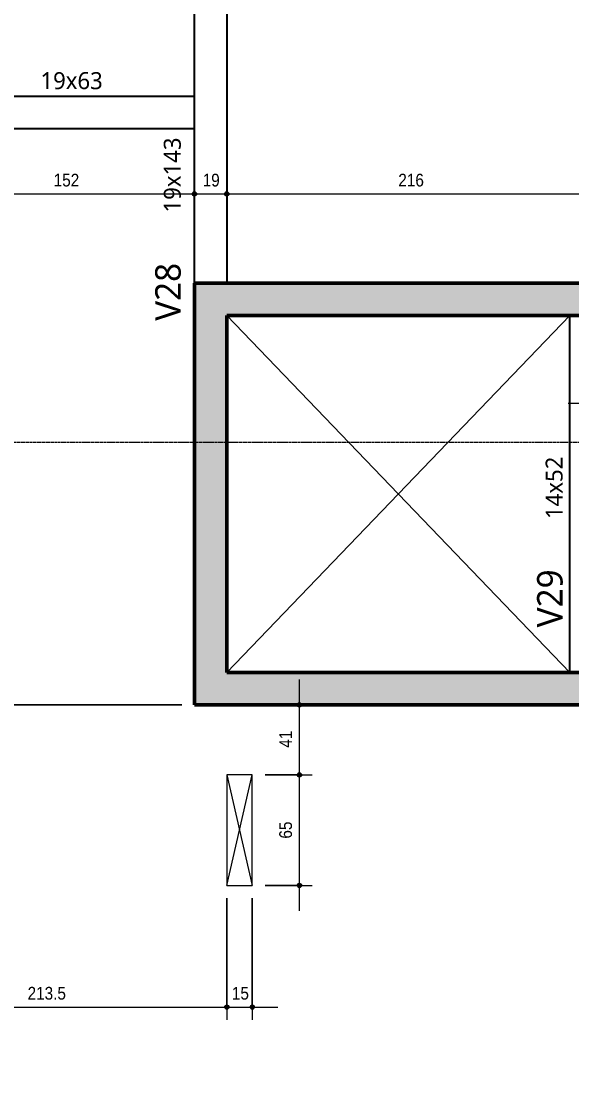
# Model space of a CAD drawing. Header units: centimetres. Extents: x -1475 to 26035, y -1239 to 84208.
# Drawn here: x 4458 to 4783, y -451 to 168 of the extents above; entities that cross this region are included whole.
import ezdxf

# ---------------------------------------------------------------- set-up
doc = ezdxf.new("R2010")
doc.units = ezdxf.units.CM
doc.linetypes.add('Centro de 6 mm', pattern=[1.32, 0.6, -0.24, 0.24, -0.24])
for name, color, linetype, lineweight in [('A-ANNO-DIMS', 7, 'Continuous', 9), ('A-ANNO-DIMS-50', 7, 'Continuous', 9), ('A-FLOR', 7, 'Continuous', 9), ('G-ANNO-SYMB', 7, 'Continuous', 9), ('S-BEAM', 7, 'Continuous', 9), ('S-BEAM-IDEN', 7, 'Continuous', 9), ('S-COLS', 7, 'Continuous', 9)]:
    doc.layers.add(name, color=color, linetype=linetype, lineweight=lineweight)
doc.styles.add('Fira Sans', font='', dxfattribs={"width": 0.9, "height": 7.5})
doc.styles.add('Gadugi', font='gadugi.ttf', dxfattribs={"height": 15})
doc.styles.add('Gadugi_1', font='gadugi.ttf', dxfattribs={"height": 10})
doc.styles.get('Fira Sans').set_extended_font_data('Fira Sans')
doc.dimstyles.new('PED_R80_1_5mm_ACIMA_As_ESQ__R00', dxfattribs={"dimscale": 30.48, "dimtxt": 10.229846, "dimasz": 0.328084, "dimexe": 0.246063, "dimexo": 0.246063, "dimgap": 0.049213, "dimtad": 1, "dimdec": 1, "dimrnd": 0.5, "dimdsep": 46, "dimtxsty": 'Fira Sans', "dimblk1": 'DOTSMALL', "dimblk2": 'DOTSMALL', "dimsah": 1, "dimcen": 0.09, "dimdle": 0.492126, "dimazin": 0, "dimtfac": 1, "dimtdec": 4, "dimtix": 1, "dimtmove": 0, "dimatfit": 3, "dimfxl": 1, "dimtvp": 1, "dimtolj": 1, "dimtzin": 0, "dimarcsym": 2})

# ---------------------------------------------------------------- blocks, each defined once
blk = doc.blocks.new('DIMBLOCK36-PL200 - FORMA DO DUPLEX INFERIOR')
at = {"layer": 'A-ANNO-DIMS-50', "true_color": 0x000032}
h = blk.add_hatch(color=178, dxfattribs=at)
edge = h.paths.add_edge_path(flags=0)
edge.add_arc((4443.61, -234.25), 1.25, 0, 360)
h = blk.add_hatch(color=178, dxfattribs=at)
edge = h.paths.add_edge_path(flags=0)
edge.add_arc((4443.61, -685.75), 1.25, 0, 360)
at = {"layer": 'A-ANNO-DIMS-50', "color": 178, "true_color": 0x000032}
for p, q in [((4552.83, -234.25), (4436.11, -234.25)), ((4443.61, -685.75), (4443.61, -234.25)), ((4443.61, -234.25), (4552.83, -234.25)), ((4469.33, -685.75), (4436.11, -685.75)), ((4443.61, -685.75), (4469.33, -685.75))]:
    blk.add_line(p, q, dxfattribs=at)
for centre in [(4443.61, -234.25), (4443.61, -685.75)]:
    blk.add_circle(centre, 1.25, dxfattribs=at)
at = {"layer": 'A-ANNO-DIMS-50', "color": 0, "insert": (4431.73, -470.69), "char_height": 7.5, "width": 25.6533, "attachment_point": 1, "rotation": 90, "line_spacing_factor": 1.049215, "style": 'Fira Sans'}
blk.add_mtext('451.5', dxfattribs=at)
blk = doc.blocks.new('_DotSmall')
at = {"color": 0, "linetype": 'ByBlock', "const_width": 0.5}
blk.add_lwpolyline([(-0.0625, 0, 1), (0.0625, 0, 1)], format="xyb", close=True, dxfattribs=at)
blk = doc.blocks.new('DIMBLOCK37-PL200 - FORMA DO DUPLEX INFERIOR')
at = {"layer": 'A-ANNO-DIMS-50', "true_color": 0x000032}
h = blk.add_hatch(color=178, dxfattribs=at)
edge = h.paths.add_edge_path(flags=0)
edge.add_arc((4443.61, -124.25), 1.25, 0, 360)
h = blk.add_hatch(color=178, dxfattribs=at)
edge = h.paths.add_edge_path(flags=0)
edge.add_arc((4443.61, -234.25), 1.25, 0, 360)
at = {"layer": 'A-ANNO-DIMS-50', "color": 178, "true_color": 0x000032}
for p, q in [((4415.83, -124.25), (4451.11, -124.25)), ((4443.61, -124.25), (4415.83, -124.25)), ((4443.61, -234.25), (4443.61, -124.25)), ((4552.83, -234.25), (4436.11, -234.25)), ((4443.61, -234.25), (4552.83, -234.25))]:
    blk.add_line(p, q, dxfattribs=at)
for centre in [(4443.61, -124.25), (4443.61, -234.25)]:
    blk.add_circle(centre, 1.25, dxfattribs=at)
at = {"layer": 'A-ANNO-DIMS-50', "color": 0, "insert": (4431.73, -186.14), "char_height": 7.5, "width": 16.5251, "attachment_point": 1, "rotation": 90, "line_spacing_factor": 1.049215, "style": 'Fira Sans'}
blk.add_mtext('110', dxfattribs=at)
blk = doc.blocks.new('DIMBLOCK120-PL200 - FORMA DO DUPLEX INFERIOR')
at = {"layer": 'A-ANNO-DIMS-50', "true_color": 0x000032}
h = blk.add_hatch(color=178, dxfattribs=at)
edge = h.paths.add_edge_path(flags=0)
edge.add_arc((4408.33, 66.3), 1.25, 0, 360)
h = blk.add_hatch(color=178, dxfattribs=at)
edge = h.paths.add_edge_path(flags=0)
edge.add_arc((4560.33, 66.3), 1.25, 0, 360)
at = {"layer": 'A-ANNO-DIMS-50', "color": 178, "true_color": 0x000032}
for p, q in [((4408.33, 60.56), (4408.33, 73.8)), ((4560.33, 60.56), (4560.33, 73.8)), ((4408.33, 66.3), (4560.33, 66.3)), ((4408.33, 66.3), (4408.33, 60.56)), ((4560.33, 66.3), (4560.33, 60.56))]:
    blk.add_line(p, q, dxfattribs=at)
for centre in [(4408.33, 66.3), (4560.33, 66.3)]:
    blk.add_circle(centre, 1.25, dxfattribs=at)
at = {"layer": 'A-ANNO-DIMS-50', "color": 0, "insert": (4477.44, 78.18), "char_height": 7.5, "width": 16.5251, "attachment_point": 1, "line_spacing_factor": 1.049215, "style": 'Fira Sans'}
blk.add_mtext('152', dxfattribs=at)
blk = doc.blocks.new('DIMBLOCK121-PL200 - FORMA DO DUPLEX INFERIOR')
at = {"layer": 'A-ANNO-DIMS-50', "true_color": 0x000032}
h = blk.add_hatch(color=178, dxfattribs=at)
edge = h.paths.add_edge_path(flags=0)
edge.add_arc((4560.33, 66.3), 1.25, 0, 360)
h = blk.add_hatch(color=178, dxfattribs=at)
edge = h.paths.add_edge_path(flags=0)
edge.add_arc((4579.33, 66.3), 1.25, 0, 360)
at = {"layer": 'A-ANNO-DIMS-50', "color": 178, "true_color": 0x000032}
for p, q in [((4560.33, 60.56), (4560.33, 73.8)), ((4579.33, 60.56), (4579.33, 73.8)), ((4560.33, 66.3), (4579.33, 66.3)), ((4560.33, 66.3), (4560.33, 60.56)), ((4579.33, 66.3), (4579.33, 60.56))]:
    blk.add_line(p, q, dxfattribs=at)
for centre in [(4560.33, 66.3), (4579.33, 66.3)]:
    blk.add_circle(centre, 1.25, dxfattribs=at)
at = {"layer": 'A-ANNO-DIMS-50', "color": 0, "insert": (4565.17, 78.18), "char_height": 7.5, "width": 11.1741, "attachment_point": 1, "line_spacing_factor": 1.049215, "style": 'Fira Sans'}
blk.add_mtext('19', dxfattribs=at)
blk = doc.blocks.new('DIMBLOCK122-PL200 - FORMA DO DUPLEX INFERIOR')
at = {"layer": 'A-ANNO-DIMS-50', "true_color": 0x000032}
h = blk.add_hatch(color=178, dxfattribs=at)
edge = h.paths.add_edge_path(flags=0)
edge.add_arc((4579.33, 66.3), 1.25, 0, 360)
h = blk.add_hatch(color=178, dxfattribs=at)
edge = h.paths.add_edge_path(flags=0)
edge.add_arc((4795.33, 66.3), 1.25, 0, 360)
at = {"layer": 'A-ANNO-DIMS-50', "color": 178, "true_color": 0x000032}
for p, q in [((4579.33, 60.56), (4579.33, 73.8)), ((4795.33, 21.25), (4795.33, 73.8)), ((4579.33, 66.3), (4795.33, 66.3)), ((4579.33, 66.3), (4579.33, 60.56)), ((4795.33, 66.3), (4795.33, 21.25))]:
    blk.add_line(p, q, dxfattribs=at)
for centre in [(4579.33, 66.3), (4795.33, 66.3)]:
    blk.add_circle(centre, 1.25, dxfattribs=at)
at = {"layer": 'A-ANNO-DIMS-50', "color": 0, "insert": (4680.31, 78.18), "char_height": 7.5, "width": 16.8399, "attachment_point": 1, "line_spacing_factor": 1.049215, "style": 'Fira Sans'}
blk.add_mtext('216', dxfattribs=at)
blk = doc.blocks.new('DIMBLOCK192-PL200 - FORMA DO DUPLEX INFERIOR')
at = {"layer": 'A-ANNO-DIMS-50', "true_color": 0x000032}
h = blk.add_hatch(color=178, dxfattribs=at)
edge = h.paths.add_edge_path(flags=0)
edge.add_arc((4795.33, -56.84), 1.25, 0, 360)
h = blk.add_hatch(color=178, dxfattribs=at)
edge = h.paths.add_edge_path(flags=0)
edge.add_arc((4815.38, -56.84), 1.25, 0, 360)
at = {"layer": 'A-ANNO-DIMS-50', "color": 178, "true_color": 0x000032}
for p, q in [((4815.38, -32.7), (4815.38, -64.34)), ((4815.38, -56.84), (4815.38, -32.7)), ((4795.33, -62.57), (4795.33, -49.34)), ((4780.33, -56.84), (4830.38, -56.84)), ((4795.33, -56.84), (4795.33, -62.57))]:
    blk.add_line(p, q, dxfattribs=at)
for centre in [(4795.33, -56.84), (4815.38, -56.84)]:
    blk.add_circle(centre, 1.25, dxfattribs=at)
at = {"layer": 'A-ANNO-DIMS-50', "color": 0, "insert": (4800.31, -44.95), "char_height": 7.5, "width": 12.1184, "attachment_point": 1, "line_spacing_factor": 1.049215, "style": 'Fira Sans'}
blk.add_mtext('20', dxfattribs=at)
blk = doc.blocks.new('DIMBLOCK195-PL200 - FORMA DO DUPLEX INFERIOR')
at = {"layer": 'A-ANNO-DIMS-50', "true_color": 0x000032}
h = blk.add_hatch(color=178, dxfattribs=at)
edge = h.paths.add_edge_path(flags=0)
edge.add_arc((4622.12, -275.48), 1.25, 0, 360)
h = blk.add_hatch(color=178, dxfattribs=at)
edge = h.paths.add_edge_path(flags=0)
edge.add_arc((4622.12, -340.48), 1.25, 0, 360)
at = {"layer": 'A-ANNO-DIMS-50', "color": 178, "true_color": 0x000032}
for p, q in [((4601.88, -275.48), (4629.62, -275.48)), ((4622.12, -275.48), (4601.88, -275.48)), ((4622.12, -355.48), (4622.12, -275.48)), ((4601.88, -340.48), (4629.62, -340.48)), ((4622.12, -340.48), (4601.88, -340.48))]:
    blk.add_line(p, q, dxfattribs=at)
for centre in [(4622.12, -275.48), (4622.12, -340.48)]:
    blk.add_circle(centre, 1.25, dxfattribs=at)
at = {"layer": 'A-ANNO-DIMS-50', "color": 0, "insert": (4610.23, -312.96), "char_height": 7.5, "width": 11.9611, "attachment_point": 1, "rotation": 90, "line_spacing_factor": 1.049215, "style": 'Fira Sans'}
blk.add_mtext('65', dxfattribs=at)
blk = doc.blocks.new('DIMBLOCK196-PL200 - FORMA DO DUPLEX INFERIOR')
at = {"layer": 'A-ANNO-DIMS-50', "true_color": 0x000032}
h = blk.add_hatch(color=178, dxfattribs=at)
edge = h.paths.add_edge_path(flags=0)
edge.add_arc((4622.12, -234.25), 1.25, 0, 360)
h = blk.add_hatch(color=178, dxfattribs=at)
edge = h.paths.add_edge_path(flags=0)
edge.add_arc((4622.12, -275.48), 1.25, 0, 360)
at = {"layer": 'A-ANNO-DIMS-50', "color": 178, "true_color": 0x000032}
for p, q in [((4622.12, -275.48), (4622.12, -219.25)), ((4627.85, -234.25), (4614.62, -234.25)), ((4622.12, -234.25), (4627.85, -234.25)), ((4601.88, -275.48), (4629.62, -275.48)), ((4622.12, -275.48), (4601.88, -275.48))]:
    blk.add_line(p, q, dxfattribs=at)
for centre in [(4622.12, -234.25), (4622.12, -275.48)]:
    blk.add_circle(centre, 1.25, dxfattribs=at)
at = {"layer": 'A-ANNO-DIMS-50', "color": 0, "insert": (4610.23, -259.52), "char_height": 7.5, "width": 11.1741, "attachment_point": 1, "rotation": 90, "line_spacing_factor": 1.049215, "style": 'Fira Sans'}
blk.add_mtext('41', dxfattribs=at)
blk = doc.blocks.new('DIMBLOCK204-PL200 - FORMA DO DUPLEX INFERIOR')
at = {"layer": 'A-ANNO-DIMS-50', "true_color": 0x000032}
h = blk.add_hatch(color=178, dxfattribs=at)
edge = h.paths.add_edge_path(flags=0)
edge.add_arc((4365.77, -412.03), 1.25, 0, 360)
h = blk.add_hatch(color=178, dxfattribs=at)
edge = h.paths.add_edge_path(flags=0)
edge.add_arc((4579.38, -412.03), 1.25, 0, 360)
at = {"layer": 'A-ANNO-DIMS-50', "color": 178, "true_color": 0x000032}
for p, q in [((4579.38, -347.98), (4579.38, -419.53)), ((4579.38, -412.03), (4579.38, -347.98)), ((4365.77, -377.75), (4365.77, -419.53)), ((4365.77, -412.03), (4365.77, -377.75)), ((4365.77, -412.03), (4579.38, -412.03))]:
    blk.add_line(p, q, dxfattribs=at)
for centre in [(4365.77, -412.03), (4579.38, -412.03)]:
    blk.add_circle(centre, 1.25, dxfattribs=at)
at = {"layer": 'A-ANNO-DIMS-50', "color": 0, "insert": (4462.09, -400.15), "char_height": 7.5, "width": 25.1812, "attachment_point": 1, "line_spacing_factor": 1.049215, "style": 'Fira Sans'}
blk.add_mtext('213.5', dxfattribs=at)
blk = doc.blocks.new('DIMBLOCK205-PL200 - FORMA DO DUPLEX INFERIOR')
at = {"layer": 'A-ANNO-DIMS-50', "true_color": 0x000032}
h = blk.add_hatch(color=178, dxfattribs=at)
edge = h.paths.add_edge_path(flags=0)
edge.add_arc((4579.38, -412.03), 1.25, 0, 360)
h = blk.add_hatch(color=178, dxfattribs=at)
edge = h.paths.add_edge_path(flags=0)
edge.add_arc((4594.38, -412.03), 1.25, 0, 360)
at = {"layer": 'A-ANNO-DIMS-50', "color": 178, "true_color": 0x000032}
for p, q in [((4579.38, -347.98), (4579.38, -419.53)), ((4579.38, -412.03), (4579.38, -347.98)), ((4594.38, -347.98), (4594.38, -419.53)), ((4594.38, -412.03), (4594.38, -347.98)), ((4579.38, -412.03), (4609.38, -412.03))]:
    blk.add_line(p, q, dxfattribs=at)
for centre in [(4579.38, -412.03), (4594.38, -412.03)]:
    blk.add_circle(centre, 1.25, dxfattribs=at)
at = {"layer": 'A-ANNO-DIMS-50', "color": 0, "insert": (4582.36, -400.15), "char_height": 7.5, "width": 10.8594, "attachment_point": 1, "line_spacing_factor": 1.049215, "style": 'Fira Sans'}
blk.add_mtext('15', dxfattribs=at)

msp = doc.modelspace()

# ---------------------------------------------------------------- hatches: boundary and pattern name
at = {"layer": 'S-COLS', "true_color": 0x808080}
msp.add_hatch(color=8, dxfattribs=at).paths.add_polyline_path([(4795.33, -234.25), (4795.33, -215.25), (4579.33, -215.25), (4579.33, -5.25), (4795.33, -5.25), (4795.33, 13.75), (4560.33, 13.75), (4560.33, -234.25), (4707.83, -234.25)], flags=0)

# ---------------------------------------------------------------- linework, layer by layer
at = {"lineweight": 18}
for p, q in [((4781.33, -5.25), (4579.33, -215.25)), ((4579.33, -5.25), (4781.33, -215.25)), ((4579.39, -340.46), (4594.38, -275.5)), ((4579.39, -275.5), (4594.38, -340.46))]:
    msp.add_line(p, q, dxfattribs=at)
at = {"layer": 'A-FLOR', "lineweight": 18}
for p, q in [((4594.38, -275.48), (4579.38, -275.48)), ((4579.38, -275.48), (4579.38, -340.48)), ((4594.38, -340.48), (4594.38, -275.48)), ((4579.38, -340.48), (4594.38, -340.48))]:
    msp.add_line(p, q, dxfattribs=at)
at = {"layer": 'G-ANNO-SYMB', "linetype": 'Centro de 6 mm'}
msp.add_line((2514.17, -79.8), (6018.19, -79.8), dxfattribs=at)
at = {"layer": 'S-BEAM', "lineweight": 25}
for p, q in [((4560.33, 13.75), (4560.33, 390.25)), ((4579.33, 390.25), (4579.33, 13.75)), ((4408.33, 123.75), (4560.33, 123.75)), ((4408.33, 104.75), (4560.33, 104.75)), ((4579.33, 13.75), (4560.33, 13.75)), ((4781.33, -215.25), (4781.33, -5.25))]:
    msp.add_line(p, q, dxfattribs=at)
at = {"layer": 'S-COLS', "lineweight": 50}
for p, q in [((4560.33, -234.25), (4560.33, 13.75)), ((4560.33, 13.75), (4795.33, 13.75)), ((4795.33, -5.25), (4579.33, -5.25)), ((4579.33, -5.25), (4579.33, -215.25)), ((4579.33, -215.25), (4795.33, -215.25)), ((4795.33, -234.25), (4560.33, -234.25))]:
    msp.add_line(p, q, dxfattribs=at)

# ---------------------------------------------------------------- texts
at = {"layer": 'S-BEAM-IDEN', "insert": (4469.66, 137.94), "char_height": 10, "width": 44.8945, "attachment_point": 1, "style": 'Gadugi_1'}
msp.add_mtext('19x63', dxfattribs=at)
at = {"layer": 'S-BEAM-IDEN', "attachment_point": 1, "rotation": 90}
for s, insert, char_height, width, style in [('19x143', (4542.25, 55.36), 10, 54.1139, 'Gadugi_1'), ('V28', (4537.22, -8.34), 15, 44.0928, 'Gadugi'), ('14x52', (4767.01, -124.95), 10, 44.8945, 'Gadugi_1'), ('V29', (4761.98, -188.65), 15, 44.0928, 'Gadugi')]:
    msp.add_mtext(s, dxfattribs=dict(at, insert=insert, char_height=char_height, width=width, style=style))

# ---------------------------------------------------------------- dimensions: what is measured, and where the dimension line sits
at = {"layer": 'A-ANNO-DIMS', "color": 178, "true_color": 0x000032}
for base, p1, p2, override, picture, middle in [((4560.33, 66.3), (4408.33, 68.06), (4560.33, 68.06), {"dimpost": '<>', "dimfxl": 151.999956}, 'DIMBLOCK120-PL200 - FORMA DO DUPLEX INFERIOR', (4484.33, 71.61)), ((4579.33, 66.3), (4560.33, 68.06), (4579.33, 68.06), {"dimpost": '<>', "dimfxl": 19}, 'DIMBLOCK121-PL200 - FORMA DO DUPLEX INFERIOR', (4569.83, 71.67)), ((4795.33, 66.3), (4579.33, 68.06), (4795.33, 13.75), {"dimpost": '<>', "dimfxl": 222.723951}, 'DIMBLOCK122-PL200 - FORMA DO DUPLEX INFERIOR', (4687.33, 71.61)), ((4815.3816, -56.8388), (4795.33, -55.071), (4815.3816, -25.1967), {"dimpost": '<>', "dimfxl": 35.979788}, 'DIMBLOCK192-PL200 - FORMA DO DUPLEX INFERIOR', (4805.3558, -51.5235)), ((4579.38, -412.03), (4365.77, -370.25), (4579.38, -340.48), {"dimpost": '<>', "dimfxl": 215.670901}, 'DIMBLOCK204-PL200 - FORMA DO DUPLEX INFERIOR', (4472.58, -406.72)), ((4594.38, -412.03), (4579.38, -340.48), (4594.38, -340.48), {"dimpost": '<>', "dimfxl": 15.000019}, 'DIMBLOCK205-PL200 - FORMA DO DUPLEX INFERIOR', (4586.88, -406.72))]:
    dim = msp.add_linear_dim(base=base, p1=p1, p2=p2, dimstyle='PED_R80_1_5mm_ACIMA_As_ESQ__R00', override=override, dxfattribs=at)
    dim.commit()
    dim.dimension.update_dxf_attribs({"geometry": picture, "text_midpoint": middle})
for base, p1, p2, override, picture, middle in [((4443.61, -124.25), (4560.33, -234.25), (4408.33, -124.25), {"dimpost": '<>', "dimfxl": 187.627254}, 'DIMBLOCK37-PL200 - FORMA DO DUPLEX INFERIOR', (4438.3, -179.25)), ((4622.12, -234.25), (4594.38, -275.48), (4620.35, -234.25), {"dimpost": '<>', "dimfxl": 48.727791}, 'DIMBLOCK196-PL200 - FORMA DO DUPLEX INFERIOR', (4616.87, -254.87)), ((4443.61, -234.25), (4476.83, -685.75), (4560.33, -234.25), {"dimpost": '<>', "dimfxl": 459.156291}, 'DIMBLOCK36-PL200 - FORMA DO DUPLEX INFERIOR', (4438.3, -460)), ((4622.12, -275.48), (4594.38, -340.48), (4594.38, -275.48), {"dimpost": '<>', "dimfxl": 65.000082}, 'DIMBLOCK195-PL200 - FORMA DO DUPLEX INFERIOR', (4616.8, -307.98))]:
    dim = msp.add_linear_dim(base=base, p1=p1, p2=p2, angle=90, dimstyle='PED_R80_1_5mm_ACIMA_As_ESQ__R00', override=override, dxfattribs=at)
    dim.commit()
    dim.dimension.update_dxf_attribs({"geometry": picture, "text_midpoint": middle})

doc.saveas('drawing.dxf')
